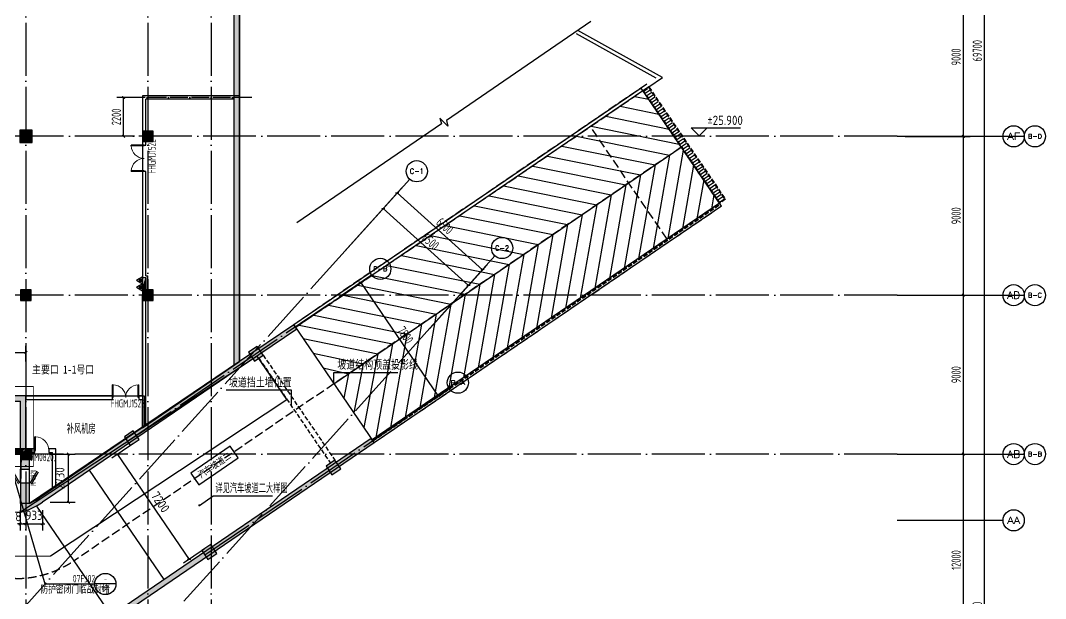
# Model space of a CAD drawing. Extents: x -473190 to 2138458, y -81875 to 2633646.
# Drawn here: x 1109052 to 1167086, y 84762 to 117504 of the extents above; entities that cross this region are included whole.
import ezdxf
from ezdxf.enums import TextEntityAlignment as Align

# ---------------------------------------------------------------- set-up
doc = ezdxf.new("R2010")
doc.units = 0
doc.header["$LTSCALE"] = 1000
doc.linetypes.add('DASH', pattern=[0.35, 0.25, -0.1])
doc.linetypes.add('DOTE', pattern=[2.42, 2, -0.2, 0.02, -0.2])
for name, color, linetype in [('03小品', 2, 'Continuous'), ('A-COLUMN', 2, 'Continuous'), ('A-ROOM_NAME', 23, 'Continuous'), ('A-SPACE_SHAR', 4, 'Continuous'), ('A-STAIR', 3, 'Continuous'), ('A-WALL', 2, 'Continuous'), ('AXIS', 3, 'Continuous'), ('AXIS_TEXT', 7, 'Continuous'), ('DIM_ELEV', 3, 'Continuous'), ('DIM_IDEN', 3, 'Continuous'), ('DIM_LEAD', 3, 'Continuous'), ('DIM_SYMB', 3, 'Continuous'), ('DOOR_FIRE', 4, 'Continuous'), ('DOOR_FIRE_TEXT', 7, 'Continuous'), ('DOTE', 1, 'DOTE'), ('PUB_DIM', 3, 'Continuous'), ('PUB_HATCH', 8, 'Continuous'), ('PUB_TEXT', 7, 'Continuous'), ('RF-KTK', 210, 'Continuous'), ('RF-M', 4, 'Continuous'), ('RF-MBH', 11, 'Continuous'), ('RF-QT', 30, 'Continuous'), ('W-EQUIP_消火栓', 7, 'Continuous'), ('W-EQUIP_灭火器', 7, 'Continuous'), ('图层1', 7, 'Continuous'), ('索引线', 252, 'Continuous'), ('雨棚投影', 147, 'Continuous')]:
    doc.layers.add(name, color=color, linetype=linetype)
doc.layers.add('RF-WZ', color=110, linetype='Continuous', lineweight=0)
doc.styles.add('8B2_01', font='simhei.ttf', dxfattribs={"width": 0.8})
doc.styles.add('8B2_02', font='tssdeng.shx', dxfattribs={"width": 0.6, "bigfont": 'TSSDCHN.shx'})
doc.styles.add('_TCH_AXIS', font='COMPLEX', dxfattribs={"bigfont": 'GBCBIG'})
doc.styles.add('_TCH_DIM_T3', font='tssdeng.shx', dxfattribs={"width": 0.564706, "bigfont": '@@@tssdchn.shx'})
doc.styles.add('_TCH_WINDOW', font='tssdeng.shx', dxfattribs={"width": 0.8, "height": 3.5, "bigfont": 'tssdchn.shx'})
doc.styles.add('COMPLEX', font='COMPLEX.shx', dxfattribs={"width": 0.65})
doc.styles.get("Standard").update_dxf_attribs({"font": 'gbenor.shx', "bigfont": 'gbcbig.shx'})
doc.styles.add('STANDARD_T3', font='gbenor.shx', dxfattribs={"bigfont": 'gbcbig.shx'})
doc.styles.add('TYDG_01', font='', dxfattribs={"width": 0.8})
doc.styles.add('TYDG_02', font='TSSDENG', dxfattribs={"width": 0.8, "bigfont": 'TSSDCHN'})
doc.styles.get('TYDG_01').set_extended_font_data('SimSun')
doc.dimstyles.new('_TCH_ARCH&&150', dxfattribs={"dimtxt": 525, "dimasz": 150, "dimexe": 375, "dimexo": 450, "dimgap": 150, "dimtad": 1, "dimdec": 0, "dimzin": 0, "dimdsep": 46, "dimtxsty": '_TCH_DIM_T3', "dimblk": 'ARCHTICK', "dimcen": 0.09, "dimclrt": 7, "dimazin": 2, "dimtfac": 1, "dimtdec": 0, "dimtix": 1, "dimtmove": 2, "dimatfit": 3, "dimfxl": 0, "dimtolj": 1, "dimtzin": 0, "dimarcsym": 0})
doc.dimstyles.new('STANDARD&&150', dxfattribs={"dimtxt": 525, "dimasz": 150, "dimexe": 375, "dimexo": 450, "dimgap": 225, "dimtad": 1, "dimdec": 0, "dimzin": 0, "dimdsep": 46, "dimtxsty": 'STANDARD_T3', "dimblk": 'ARCHTICK', "dimcen": 0.09, "dimadec": 0, "dimazin": 0, "dimtfac": 1, "dimtdec": 0, "dimtix": 1, "dimtmove": 2, "dimatfit": 3, "dimfxl": 0, "dimtolj": 1, "dimtzin": 0, "dimarcsym": 0})

# ---------------------------------------------------------------- blocks, each defined once
blk = doc.blocks.new('_ArchTick')
at = {"color": 0, "linetype": 'ByBlock', "const_width": 0.4}
blk.add_lwpolyline([(-0.5, -0.5), (0.5, 0.5)], dxfattribs=at)
blk = doc.blocks.new('*D5266')
at = {"layer": 'Defpoints', "color": 0, "transparency": 16777216}
for p in [(203134, -85906), (198484, -86868), (203134, -86868)]:
    blk.add_point(p, dxfattribs=at)
at = {"layer": 'PUB_DIM', "color": 0, "lineweight": -2, "transparency": 16777216}
for p, q in [((198484, -86418), (198484, -85531)), ((203134, -86418), (203134, -85531)), ((198484, -85906), (203134, -85906))]:
    blk.add_line(p, q, dxfattribs=at)
at = {"layer": 'PUB_DIM', "color": 0, "lineweight": -2, "transparency": 16777216, "xscale": 150, "yscale": 150, "zscale": 150, "rotation": 180}
blk.add_blockref('_ArchTick', (198484, -85906), dxfattribs=at)
at = {"layer": 'PUB_DIM', "color": 0, "lineweight": -2, "transparency": 16777216, "xscale": 150, "yscale": 150, "zscale": 150}
blk.add_blockref('_ArchTick', (203134, -85906), dxfattribs=at)
at = {"layer": 'PUB_DIM', "color": 7, "transparency": 16777216, "insert": (200809, -85494), "char_height": 525, "attachment_point": 5, "style": '_TCH_DIM_T3'}
blk.add_mtext('\\A1;4650', dxfattribs=at)
blk = doc.blocks.new('*D5556')
at = {"layer": 'Defpoints', "color": 0, "transparency": 16777216}
for p in [(174209, -25350), (175275, -25350), (175275, -27550)]:
    blk.add_point(p, dxfattribs=at)
at = {"layer": 'PUB_DIM', "color": 0, "lineweight": -2, "transparency": 16777216}
for p, q in [((174825, -25350), (173834, -25350)), ((174209, -27550), (174209, -25350)), ((174825, -27550), (173834, -27550))]:
    blk.add_line(p, q, dxfattribs=at)
at = {"layer": 'PUB_DIM', "color": 0, "lineweight": -2, "transparency": 16777216, "xscale": 150, "yscale": 150, "zscale": 150}
for p, rotation in [((174209, -25350), 90), ((174209, -27550), 270)]:
    blk.add_blockref('_ArchTick', p, dxfattribs=dict(at, rotation=rotation))
at = {"layer": 'PUB_DIM', "color": 7, "transparency": 16777216, "insert": (173796, -26450), "char_height": 525, "attachment_point": 5, "rotation": 90, "style": '_TCH_DIM_T3'}
blk.add_mtext('\\A1;2200', dxfattribs=at)
blk = doc.blocks.new('A$C2EE74A0F')
for p, q in [((-27507, -27824), (-31731, -21627)), ((-30481, -29852), (-34705, -23655))]:
    blk.add_line(p, q)
at = {"layer": 'DIM_SYMB'}
blk.add_lwpolyline([(-3334, 3799), (-11520, -1810), (-11437, -2135), (-11885, -1678), (-11799, -2001), (-19985, -7610)], dxfattribs=at)
at = {"layer": '雨棚投影', "linetype": 'DASH', "lineweight": -3, "ltscale": 2}
for p, q in [((-169, 248), (-20166, -13382)), ((-56, 83), (-20054, -13547)), ((975, -8533), (-3362, -2170))]:
    blk.add_line(p, q, dxfattribs=at)
blk.add_lwpolyline([(1781, -3324), (-32547, -26721, -0.150689), (-35926, -27764), (-40729, -27764)], format="xyb", dxfattribs=at)
for points in [[(4062, -6670), (3950, -6505), (-15717, -19910)], [(4062, -6670), (-15605, -20075)]]:
    blk.add_lwpolyline(points, dxfattribs=at)
blk = doc.blocks.new('A$C1CB84935')
at = {"layer": 'A-STAIR', "linetype": 'DASH'}
for points in [[(-19757, -13272), (-90, 132)], [(-19740, -13297), (-73, 107)]]:
    blk.add_lwpolyline(points, dxfattribs=at)
blk = doc.blocks.new('A$C175670D0')
at = {"layer": 'A-SPACE_SHAR'}
for p, q in [((-8095, 23800, 0), (-8098, 0)), ((3, 23800), (-8095, 23800, 0)), ((-7900, 23800, 0), (-7900, 0, 0)), ((-4048, 0, 0), (-4048, 23800, 0)), ((-198, 23800, 0), (-198, 0, 0)), ((0, 23800, 0), (0, 0, 0)), ((-8098, 0), (0, 0))]:
    blk.add_line(p, q, dxfattribs=at)
at = {"layer": 'A-SPACE_SHAR', "elevation": 0}
for points in [[(-7901, 21247), (-5279, 23800)], [(-7901, 22248), (-6306, 23800)], [(-7901, 23248), (-7334, 23800)], [(-7900, 20247), (-4251, 23800)], [(-3847, 23800), (-198, 20247)], [(-2820, 23800), (-199, 21247)], [(-1793, 23800), (-199, 22248)], [(-766, 23800), (-199, 23248)], [(-7899, 19248), (-4047, 22998), (-197, 19248)], [(-7900, 18249), (-4049, 21999), (-198, 18249)], [(-7899, 17249), (-4048, 20999), (-197, 17249)], [(-7899, 16249), (-4048, 19999), (-197, 16249)], [(-7900, 15250), (-4048, 19000), (-197, 15250)], [(-7900, 14250), (-4048, 18000), (-197, 14250)], [(-7900, 13250), (-4048, 17000), (-198, 13250)], [(-7900, 12250), (-4048, 16000), (-198, 12250)], [(-7900, 11250), (-4048, 15000), (-198, 11250)], [(-7900, 10250), (-4048, 14000), (-198, 10250)], [(-7900, 9250), (-4048, 13000), (-198, 9250)], [(-7900, 8250), (-4048, 12000), (-198, 8250)], [(-7900, 7250), (-4048, 11000), (-198, 7250)], [(-7900, 6250), (-4048, 10000), (-198, 6250)], [(-7900, 5250), (-4048, 9000), (-198, 5250)], [(-7900, 4250), (-4048, 8000), (-198, 4250)], [(-7900, 3250), (-4048, 7000), (-198, 3250)], [(-7900, 2250), (-4048, 6000), (-198, 2250)], [(-7900, 1250), (-4048, 5000), (-198, 1250)], [(-7900, 250), (-4048, 4000), (-198, 250)], [(-7150, 0), (-4048, 3000), (-1050, 0)], [(-6150, 0), (-4048, 2000), (-2050, 0)], [(-5150, 0), (-4048, 1000), (-3050, 0)]]:
    blk.add_lwpolyline(points, dxfattribs=at)
blk = doc.blocks.new('$TwtSys$00000434')
for p, q in [((-0.5, 0.5), (-0.5, -0.5)), ((-0.5, -0.5), (0.5, 0.5)), ((0.5, 0.5), (-0.5, 0.5)), ((0.5, -0.5), (0.5, 0.5)), ((-0.5, -0.5), (0.5, -0.5))]:
    blk.add_line(p, q)
blk.add_solid([(0.5, -0.5), (0.5, 0.5), (-0.5, -0.5)])
blk = doc.blocks.new('$TwtSys$00000546')
h = blk.add_hatch()
h.set_pattern_fill('ANSI31', color=256, scale=200, style=0)
h.set_pattern_definition([(45, (-38543.802, -6670.83), (-17.67767, 17.67767), [])])
h.paths.add_polyline_path([(-65, 174), (65, 174), (65, 44), (-65, 44)])
for points in [[(0, 344), (-198, 0), (198, 0)], [(-65, 174), (65, 174), (65, 44), (-65, 44)]]:
    blk.add_lwpolyline(points, close=True)
blk = doc.blocks.new('$DorLib2D$00000002')
for p, q in [((-0.5, 0), (-0.5, 0.4875)), ((-0.475, 0.4875), (-0.5, 0.4875)), ((-0.475, 0), (-0.475, 0.4875)), ((0.475, 0), (0.475, 0.4875)), ((0.475, 0.4875), (0.5, 0.4875)), ((0.5, 0), (0.5, 0.4875)), ((-0.5, 0), (-0.475, 0)), ((0.5, 0), (0.475, 0))]:
    blk.add_line(p, q)
at = {"lineweight": 13}
for centre, start, end in [((-0.4875, 0), 0, 88.53072), ((0.4875, 0), 91.46928, 180)]:
    blk.add_arc(centre, 0.4875, start, end, dxfattribs=at)
blk = doc.blocks.new('$DorLib2D$00000001')
for p, q in [((0.45, 0.975), (0.5, 0.975)), ((0.45, 0), (0.45, 0.975)), ((0.5, 0), (0.5, 0.975)), ((0.5, 0), (0.45, 0))]:
    blk.add_line(p, q)
at = {"lineweight": 13}
blk.add_arc((0.475, 0), 0.975, 91.46928, 180, dxfattribs=at)
blk = doc.blocks.new('$DorLib2D$00000196')
at = {"color": 0}
for p, q in [((-0.5, 0.357), (0.366, 0.857)), ((-0.557, -0.456), (0.309, -0.956)), ((-0.5, -0.357), (0.366, -0.857))]:
    blk.add_line(p, q, dxfattribs=at)
at = {"color": 0, "const_width": 0.0714}
blk.add_lwpolyline([(-0.557, 0.456), (0.309, 0.956)], dxfattribs=at)
blk = doc.blocks.new('afasgasg')
at = {"layer": 'PUB_HATCH'}
for points in [[(537048.2, -702560.2), (537348.2, -702560.2), (537348.2, -664885.2), (537148.2, -664918.6), (537048.2, -665085.2)], [(537148.2, -717773.4), (537348.2, -717516.1), (537348.2, -702560.2), (537048.2, -702560.2), (537048.2, -717720.6)], [(540410.9, -715428.6), (537348.2, -717516.1), (537148.2, -717773.4), (537048.2, -718083.6), (540579.8, -715676.5)], [(537148.2, -717773.4), (537048.2, -717720.6), (531779.2, -721311.8), (531948.2, -721559.7), (537048.2, -718083.6)], [(525248.2, -719460.2), (524398.2, -719460.2), (524398.2, -719760.2), (524948.2, -719760.2)], [(525098.2, -722560.2), (525248.2, -722460.2), (525248.2, -719460.2), (524948.2, -719760.2), (524948.2, -722460.2)], [(531948.2, -721559.7), (531779.2, -721311.8), (526779.2, -724719.7), (526948.2, -724967.6)], [(544803.8, -721873.8), (530404.7, -731687.9), (530573.7, -731935.8), (544972.8, -722121.7)], [(524948.2, -722460.2), (524398.2, -722460.2), (524398.2, -722760.2), (525098.2, -722760.2), (525098.2, -722560.2)], [(524948.2, -722460.2), (524948.2, -723610.2), (525448.2, -723610.2), (525448.2, -722460.2)], [(524948.2, -722760.2), (525248.2, -722460.2), (525098.2, -722560.2), (525098.2, -722760.2)], [(525248.2, -722660.2), (525248.2, -722460.2), (524948.2, -722760.2), (524948.2, -722660.2)], [(525448.2, -725558.5), (525448.2, -724410.2), (524948.2, -724410.2), (524948.2, -726052.9)], [(526948.2, -724967.6), (526779.2, -724719.7), (526011.8, -725242.7), (526180.8, -725490.6)], [(525448.2, -725558.5), (524948.2, -726052.9, 0.0852886), (526180.7, -725490.5), (526011.7, -725242.6, -0.0437339)]]:
    blk.add_hatch(color=256, dxfattribs=at).paths.add_polyline_path(points)
for points in [[(531848.2, -702460.2), (531848.2, -721264.8), (537348.2, -717516.1), (537349.3, -702460.2), (531848.2, -702460.2)], [(521898.2, -722760.2), (521898.2, -726060.2), (521898.2, -728560.2), (526640.5, -728514.9), (540031.6, -719665.6), (538339.2, -717203.7), (524948.2, -726052.9), (524398.7, -726060.2), (524398.7, -722760.2)], [(525248.2, -719460.2), (531948.2, -719460.2), (531948.2, -721196.6), (525448.2, -725558.5), (525448.2, -722460.2), (525248.2, -722460.2), (525248.2, -719460.2)]]:
    blk.add_lwpolyline(points)
at = {"layer": 'A-WALL'}
for p, q in [((537048.2, -702460.2), (531848.2, -702460.2)), ((531848.2, -702460.2), (531848.2, -705260.2)), ((537048.2, -702660.2), (532048.2, -702660.2)), ((532048.2, -705260.2), (532048.2, -702660.2)), ((531848.2, -705260.2), (532048.2, -705260.2)), ((532048.2, -706760.2), (531848.2, -706760.2)), ((531848.2, -706760.2), (531848.2, -712760.2)), ((532048.2, -712660.2), (532048.2, -706760.2)), ((531848.2, -712760.2), (532048.2, -712760.2)), ((532048.2, -712660.2), (532148.2, -712660.2)), ((532048.2, -713460.2), (532048.2, -712760.2)), ((532148.2, -713510.2), (532148.2, -712660.2)), ((531848.2, -719460.2), (531848.2, -713760.2)), ((531848.2, -713760.2), (532048.2, -713760.2)), ((531948.2, -713460.2), (532048.2, -713460.2)), ((531948.2, -713460.2), (531948.2, -713560.2)), ((531948.2, -713560.2), (532048.2, -713560.2)), ((532048.2, -713560.2), (532048.2, -713560.2)), ((532048.2, -713560.2), (532148.2, -713560.2)), ((532048.2, -719660.2), (532048.2, -713760.2)), ((532148.2, -713560.2), (532148.2, -713510.2)), ((530148.2, -719460.2), (525248.2, -719460.2)), ((525248.2, -719460.2), (525248.2, -719660.2)), ((530148.2, -719660.2), (530148.2, -719460.2)), ((531848.2, -719460.2), (531648.2, -719460.2)), ((531648.2, -719460.2), (531648.2, -719660.2)), ((525248.2, -719660.2), (530148.2, -719660.2)), ((531648.2, -719660.2), (531848.2, -719660.2)), ((531848.2, -721264.8), (531848.2, -719660.2)), ((532048.2, -721128.5), (532048.2, -719660.2)), ((525748.2, -722460.2), (525248.2, -722460.2)), ((525748.2, -722660.2), (525748.2, -722460.2)), ((526948.2, -722460.2), (526548.2, -722460.2)), ((526548.2, -722460.2), (526548.2, -722660.2)), ((526948.2, -724604.5), (526948.2, -722460.2)), ((525248.2, -722660.2), (525748.2, -722660.2)), ((526548.2, -722660.2), (526748.2, -722660.2)), ((526748.2, -724740.9), (526748.2, -722660.2))]:
    blk.add_line(p, q, dxfattribs=at)
at = {"layer": 'RF-M'}
for p, q in [((524948.2, -724410.2), (524948.2, -723610.2)), ((525448.2, -724410.2), (525448.2, -723610.2))]:
    blk.add_line(p, q, dxfattribs=at)
at = {"layer": 'RF-QT'}
for p, q in [((537348.2, -702560.2), (537348.2, -664885.2)), ((537048.2, -702560.2), (537048.2, -665085.2)), ((537048.2, -717720.6), (537048.2, -702560.2)), ((537348.2, -717516.1), (537348.2, -702560.2)), ((540410.9, -715428.6), (537348.2, -717516.1)), ((540579.8, -715676.5), (540410.9, -715428.6)), ((540579.8, -715676.5), (537048.2, -718083.6)), ((537048.2, -717720.6), (531779.2, -721311.8)), ((537048.2, -718083.6), (531948.2, -721559.7)), ((525248.2, -719460.2), (524398.2, -719460.2)), ((525248.2, -722460.2), (525248.2, -719460.2)), ((524398.2, -719760.2), (524948.2, -719760.2)), ((524948.2, -722460.2), (524948.2, -719760.2)), ((531779.2, -721311.8), (526779.2, -724719.7)), ((531948.2, -721559.7), (526948.2, -724967.6)), ((544803.8, -721873.8), (530404.7, -731687.9)), ((544972.8, -722121.7), (544803.8, -721873.8)), ((524948.2, -722460.2), (524398.2, -722460.2)), ((524948.2, -722460.2), (524948.2, -723610.2)), ((525448.2, -722460.2), (524948.2, -722460.2)), ((525248.2, -722460.2), (525248.2, -722460.2)), ((525248.2, -722660.2), (525248.2, -722460.2)), ((525448.2, -723610.2), (525448.2, -722460.2)), ((544972.8, -722121.7), (530573.7, -731935.8)), ((524398.2, -722760.2), (525098.2, -722760.2)), ((524948.2, -722660.2), (524948.2, -722760.2)), ((524948.2, -722660.2), (525248.2, -722660.2)), ((524948.2, -722760.2), (525098.2, -722760.2)), ((524948.2, -723610.2), (525448.2, -723610.2)), ((525448.2, -724410.2), (524948.2, -724410.2)), ((524948.2, -724410.2), (524948.2, -726052.9)), ((525448.2, -725558.5), (525448.2, -724410.2)), ((526779.2, -724719.7), (526011.8, -725242.7)), ((526948.2, -724967.6), (526180.8, -725490.6))]:
    blk.add_line(p, q, dxfattribs=at)
for radius, start in [(3700, 294.260704), (4000, 284.777881)]:
    blk.add_arc((523927.9, -722185.2), radius, start, 304.277388, dxfattribs=at)
at = {"layer": 'DOOR_FIRE'}
ref = blk.add_blockref('$DorLib2D$00000002', (531948.2, -706010.2), dxfattribs=dict(at, xscale=1500, yscale=1500, zscale=200, rotation=90))
ref.add_attrib('A', 'FHGMJ1522', (532599.4, -706858.3), dxfattribs={"layer": 'DOOR_FIRE_TEXT', "height": 446.25, "rotation": 90, "style": '_TCH_WINDOW', "width": 0.564706})
ref = blk.add_blockref('$DorLib2D$00000002', (530898.2, -719560.2), dxfattribs=dict(at, xscale=-1500, yscale=-1500, zscale=200, rotation=180))
ref.add_attrib('A', 'FHGMJ1522', (530050.1, -720111.5), dxfattribs={"layer": 'DOOR_FIRE_TEXT', "height": 446.25, "style": '_TCH_WINDOW', "width": 0.564706})
ref = blk.add_blockref('$DorLib2D$00000001', (526148.2, -722560.2), dxfattribs=dict(at, xscale=800, yscale=-800, zscale=200, rotation=180))
ref.add_attrib('A', 'FM0820J', (525508.5, -723163.3), dxfattribs={"layer": 'DOOR_FIRE_TEXT', "height": 446.25, "style": '_TCH_WINDOW', "width": 0.564706})
at = {"layer": 'RF-M'}
ref = blk.add_blockref('$DorLib2D$00000196', (525198.2, -724010.2), dxfattribs=dict(at, xscale=800, yscale=800, zscale=500, rotation=90))
ref.add_attrib('A', 'HFM0820(6)', (523700.3, -724956.3), dxfattribs={"layer": 'RF-MBH', "height": 297.5, "rotation": 90, "style": '_TCH_WINDOW', "width": 0.564706})
at = {"layer": 'A-ROOM_NAME', "color": 1, "style": '8B2_01', "width": 0.8}
blk.add_text('汽车坡道二', height=375.53, rotation=34.421821, dxfattribs=at).set_placement((535170.7, -724133.9))
at = {"layer": 'RF-M', "color": 11, "style": '_TCH_WINDOW', "width": 0.564706}
blk.add_text('HM0820', height=297.5, rotation=90, dxfattribs=at).set_placement((525814.4, -724552.7))
blk = doc.blocks.new('*D1805')
at = {"layer": 'Defpoints', "color": 0, "transparency": 16777216}
for p in [(1127687, 102251), (1132080, 95806), (1132699, 96228)]:
    blk.add_point(p, dxfattribs=at)
at = {"layer": 'PUB_DIM', "color": 0, "lineweight": -2, "transparency": 16777216}
for p, q in [((1128059, 102505), (1128616, 102885)), ((1128306, 102674), (1132699, 96228)), ((1132451, 96059), (1133009, 96440))]:
    blk.add_line(p, q, dxfattribs=at)
at = {"layer": 'PUB_DIM', "color": 0, "lineweight": -2, "transparency": 16777216, "xscale": 150, "yscale": 150, "zscale": 150}
for p, rotation in [((1128306, 102674), 124.2774022374351), ((1132699, 96228), 304.2774022374351)]:
    blk.add_blockref('_ArchTick', p, dxfattribs=dict(at, rotation=rotation))
at = {"layer": 'PUB_DIM', "color": 7, "transparency": 16777216, "insert": (1130844, 99683), "char_height": 525, "attachment_point": 5, "rotation": 304.2774, "style": '_TCH_DIM_T3'}
blk.add_mtext('\\A1;7800', dxfattribs=at)
blk = doc.blocks.new('*D1806')
at = {"layer": 'AXIS', "color": 0, "lineweight": -2, "transparency": 16777216}
for p, q in [((1127373, 104394), (1129832, 107125)), ((1129581, 106846), (1134412, 102497)), ((1132204, 100045), (1134663, 102776))]:
    blk.add_line(p, q, dxfattribs=at)
at = {"layer": 'Defpoints', "color": 0, "transparency": 16777216}
for p in [(1127072, 104059), (1134412, 102497), (1131903, 99710)]:
    blk.add_point(p, dxfattribs=at)
at = {"layer": 'AXIS', "color": 0, "lineweight": -2, "transparency": 16777216, "xscale": 150, "yscale": 150, "zscale": 150}
for p, rotation in [((1129581, 106846), 137.9999999999981), ((1134412, 102497), 317.9999999999981)]:
    blk.add_blockref('_ArchTick', p, dxfattribs=dict(at, rotation=rotation))
at = {"layer": 'AXIS', "color": 7, "transparency": 16777216, "insert": (1132273, 104978), "char_height": 525, "attachment_point": 5, "rotation": 318, "style": '_TCH_DIM_T3'}
blk.add_mtext('\\A1;6500', dxfattribs=at)
blk = doc.blocks.new('*D1807')
at = {"layer": 'AXIS', "color": 0, "lineweight": -2, "transparency": 16777216}
for p, q in [((1127373, 104394), (1130635, 108017)), ((1130384, 107738), (1135215, 103389)), ((1132204, 100045), (1135466, 103667))]:
    blk.add_line(p, q, dxfattribs=at)
at = {"layer": 'Defpoints', "color": 0, "transparency": 16777216}
for p in [(1127072, 104059), (1135215, 103389), (1131903, 99710)]:
    blk.add_point(p, dxfattribs=at)
at = {"layer": 'AXIS', "color": 0, "lineweight": -2, "transparency": 16777216, "xscale": 150, "yscale": 150, "zscale": 150}
for p, rotation in [((1130384, 107738), 137.9999999999981), ((1135215, 103389), 317.9999999999981)]:
    blk.add_blockref('_ArchTick', p, dxfattribs=dict(at, rotation=rotation))
at = {"layer": 'AXIS', "color": 7, "transparency": 16777216, "insert": (1133076, 105870), "char_height": 525, "attachment_point": 5, "rotation": 318, "style": '_TCH_DIM_T3'}
blk.add_mtext('\\A1;6500', dxfattribs=at)
blk = doc.blocks.new('*D1824')
at = {"layer": 'AXIS', "color": 0, "lineweight": -2, "transparency": 16777216}
for p, q in [((1159136, 159642), (1164011, 159642)), ((1163636, 8192), (1163636, 159642)), ((1159136, 8192), (1164011, 8192))]:
    blk.add_line(p, q, dxfattribs=at)
at = {"layer": 'Defpoints', "color": 0, "transparency": 16777216}
for p in [(1158686, 159642), (1163636, 159642), (1158686, 8192)]:
    blk.add_point(p, dxfattribs=at)
at = {"layer": 'AXIS', "color": 0, "lineweight": -2, "transparency": 16777216, "xscale": 150, "yscale": 150, "zscale": 150}
for p, rotation in [((1163636, 159642), 90), ((1163636, 8192), 270)]:
    blk.add_blockref('_ArchTick', p, dxfattribs=dict(at, rotation=rotation))
at = {"layer": 'AXIS', "color": 7, "transparency": 16777216, "insert": (1163223, 83917), "char_height": 525, "attachment_point": 5, "rotation": 90, "style": '_TCH_DIM_T3'}
blk.add_mtext('\\A1;151450', dxfattribs=at)
blk = doc.blocks.new('*D1860')
at = {"layer": 'AXIS', "color": 0, "lineweight": -2, "transparency": 16777216}
for p, q in [((1159136, 92942), (1162811, 92942)), ((1162436, 80942), (1162436, 92942)), ((1159136, 80942), (1162811, 80942))]:
    blk.add_line(p, q, dxfattribs=at)
at = {"layer": 'Defpoints', "color": 0, "transparency": 16777216}
for p in [(1158686, 92942), (1162436, 92942), (1158686, 80942)]:
    blk.add_point(p, dxfattribs=at)
at = {"layer": 'AXIS', "color": 0, "lineweight": -2, "transparency": 16777216, "xscale": 150, "yscale": 150, "zscale": 150}
for p, rotation in [((1162436, 92942), 90), ((1162436, 80942), 270)]:
    blk.add_blockref('_ArchTick', p, dxfattribs=dict(at, rotation=rotation))
at = {"layer": 'AXIS', "color": 7, "transparency": 16777216, "insert": (1162023, 86942), "char_height": 525, "attachment_point": 5, "rotation": 90, "style": '_TCH_DIM_T3'}
blk.add_mtext('\\A1;12000', dxfattribs=at)
blk = doc.blocks.new('*D1861')
at = {"layer": 'AXIS', "color": 0, "lineweight": -2, "transparency": 16777216}
for p, q in [((1159136, 101942), (1162811, 101942)), ((1162436, 92942), (1162436, 101942)), ((1159136, 92942), (1162811, 92942))]:
    blk.add_line(p, q, dxfattribs=at)
at = {"layer": 'Defpoints', "color": 0, "transparency": 16777216}
for p in [(1158686, 101942), (1162436, 101942), (1158686, 92942)]:
    blk.add_point(p, dxfattribs=at)
at = {"layer": 'AXIS', "color": 0, "lineweight": -2, "transparency": 16777216, "xscale": 150, "yscale": 150, "zscale": 150}
for p, rotation in [((1162436, 101942), 90), ((1162436, 92942), 270)]:
    blk.add_blockref('_ArchTick', p, dxfattribs=dict(at, rotation=rotation))
at = {"layer": 'AXIS', "color": 7, "transparency": 16777216, "insert": (1162023, 97442), "char_height": 525, "attachment_point": 5, "rotation": 90, "style": '_TCH_DIM_T3'}
blk.add_mtext('\\A1;9000', dxfattribs=at)
blk = doc.blocks.new('*D1862')
at = {"layer": 'AXIS', "color": 0, "lineweight": -2, "transparency": 16777216}
for p, q in [((1159136, 110942), (1162811, 110942)), ((1162436, 101942), (1162436, 110942)), ((1159136, 101942), (1162811, 101942))]:
    blk.add_line(p, q, dxfattribs=at)
at = {"layer": 'Defpoints', "color": 0, "transparency": 16777216}
for p in [(1158686, 110942), (1162436, 110942), (1158686, 101942)]:
    blk.add_point(p, dxfattribs=at)
at = {"layer": 'AXIS', "color": 0, "lineweight": -2, "transparency": 16777216, "xscale": 150, "yscale": 150, "zscale": 150}
for p, rotation in [((1162436, 110942), 90), ((1162436, 101942), 270)]:
    blk.add_blockref('_ArchTick', p, dxfattribs=dict(at, rotation=rotation))
at = {"layer": 'AXIS', "color": 7, "transparency": 16777216, "insert": (1162023, 106442), "char_height": 525, "attachment_point": 5, "rotation": 90, "style": '_TCH_DIM_T3'}
blk.add_mtext('\\A1;9000', dxfattribs=at)
blk = doc.blocks.new('*D1863')
at = {"layer": 'AXIS', "color": 0, "lineweight": -2, "transparency": 16777216}
for p, q in [((1159136, 119942), (1162811, 119942)), ((1162436, 110942), (1162436, 119942)), ((1159136, 110942), (1162811, 110942))]:
    blk.add_line(p, q, dxfattribs=at)
at = {"layer": 'Defpoints', "color": 0, "transparency": 16777216}
for p in [(1158686, 119942), (1162436, 119942), (1158686, 110942)]:
    blk.add_point(p, dxfattribs=at)
at = {"layer": 'AXIS', "color": 0, "lineweight": -2, "transparency": 16777216, "xscale": 150, "yscale": 150, "zscale": 150}
for p, rotation in [((1162436, 119942), 90), ((1162436, 110942), 270)]:
    blk.add_blockref('_ArchTick', p, dxfattribs=dict(at, rotation=rotation))
at = {"layer": 'AXIS', "color": 7, "transparency": 16777216, "insert": (1162023, 115442), "char_height": 525, "attachment_point": 5, "rotation": 90, "style": '_TCH_DIM_T3'}
blk.add_mtext('\\A1;9000', dxfattribs=at)
blk = doc.blocks.new('*D1869')
at = {"layer": 'AXIS', "color": 0, "lineweight": -2, "transparency": 16777216}
for p, q in [((1159136, 150642), (1164011, 150642)), ((1163636, 80942), (1163636, 150642)), ((1159136, 80942), (1164011, 80942))]:
    blk.add_line(p, q, dxfattribs=at)
at = {"layer": 'Defpoints', "color": 0, "transparency": 16777216}
for p in [(1158686, 150642), (1163636, 150642), (1158686, 80942)]:
    blk.add_point(p, dxfattribs=at)
at = {"layer": 'AXIS', "color": 0, "lineweight": -2, "transparency": 16777216, "xscale": 150, "yscale": 150, "zscale": 150}
for p, rotation in [((1163636, 150642), 90), ((1163636, 80942), 270)]:
    blk.add_blockref('_ArchTick', p, dxfattribs=dict(at, rotation=rotation))
at = {"layer": 'AXIS', "color": 7, "transparency": 16777216, "insert": (1163223, 115792), "char_height": 525, "attachment_point": 5, "rotation": 90, "style": '_TCH_DIM_T3'}
blk.add_mtext('\\A1;69700', dxfattribs=at)
blk = doc.blocks.new('*D1979')
at = {"layer": 'Defpoints', "color": 0, "transparency": 16777216}
for p in [(1110289, 92942), (1111765, 92942), (1110289, 90212)]:
    blk.add_point(p, dxfattribs=at)
at = {"layer": 'PUB_DIM', "color": 0, "lineweight": -2, "transparency": 16777216}
for p, q in [((1110739, 92942), (1112140, 92942)), ((1111765, 90212), (1111765, 92942)), ((1110739, 90212), (1112140, 90212))]:
    blk.add_line(p, q, dxfattribs=at)
at = {"layer": 'PUB_DIM', "color": 0, "lineweight": -2, "transparency": 16777216, "xscale": 150, "yscale": 150, "zscale": 150}
for p, rotation in [((1111765, 92942), 90), ((1111765, 90212), 270)]:
    blk.add_blockref('_ArchTick', p, dxfattribs=dict(at, rotation=rotation))
at = {"layer": 'PUB_DIM', "color": 0, "transparency": 16777216, "insert": (1111278, 91577), "char_height": 525, "attachment_point": 5, "rotation": 90, "style": 'STANDARD_T3'}
blk.add_mtext('\\A1;2730', dxfattribs=at)
blk = doc.blocks.new('*D1980')
at = {"layer": 'Defpoints', "color": 0, "transparency": 16777216}
for p in [(1109357, 90212), (1110289, 90212), (1110289, 88989)]:
    blk.add_point(p, dxfattribs=at)
at = {"layer": 'PUB_DIM', "color": 0, "lineweight": -2, "transparency": 16777216}
for p, q in [((1109357, 89762), (1109357, 88614)), ((1110289, 89762), (1110289, 88614)), ((1109357, 88989), (1109207, 88989)), ((1109357, 88989), (1110289, 88989)), ((1110289, 88989), (1110439, 88989))]:
    blk.add_line(p, q, dxfattribs=at)
at = {"layer": 'PUB_DIM', "color": 0, "lineweight": -2, "transparency": 16777216, "xscale": 150, "yscale": 150, "zscale": 150}
blk.add_blockref('_ArchTick', (1109357, 88989), dxfattribs=at)
at = {"layer": 'PUB_DIM', "color": 0, "lineweight": -2, "transparency": 16777216, "xscale": 150, "yscale": 150, "zscale": 150, "rotation": 180}
blk.add_blockref('_ArchTick', (1110289, 88989), dxfattribs=at)
at = {"layer": 'PUB_DIM', "color": 0, "transparency": 16777216, "insert": (1109823, 89477), "char_height": 525, "attachment_point": 5, "style": 'STANDARD_T3'}
blk.add_mtext('\\A1;933', dxfattribs=at)
blk = doc.blocks.new('*D1981')
at = {"layer": 'Defpoints', "color": 0, "transparency": 16777216}
for p in [(1109029, 90212), (1109357, 90212), (1109357, 88989)]:
    blk.add_point(p, dxfattribs=at)
at = {"layer": 'PUB_DIM', "color": 0, "lineweight": -2, "transparency": 16777216}
for p, q in [((1109029, 89762), (1109029, 88614)), ((1109357, 89762), (1109357, 88614)), ((1109029, 88989), (1108879, 88989)), ((1109029, 88989), (1109357, 88989)), ((1109357, 88989), (1109507, 88989))]:
    blk.add_line(p, q, dxfattribs=at)
at = {"layer": 'PUB_DIM', "color": 0, "lineweight": -2, "transparency": 16777216, "xscale": 150, "yscale": 150, "zscale": 150}
blk.add_blockref('_ArchTick', (1109029, 88989), dxfattribs=at)
at = {"layer": 'PUB_DIM', "color": 0, "lineweight": -2, "transparency": 16777216, "xscale": 150, "yscale": 150, "zscale": 150, "rotation": 180}
blk.add_blockref('_ArchTick', (1109357, 88989), dxfattribs=at)
at = {"layer": 'PUB_DIM', "color": 0, "transparency": 16777216, "insert": (1108617, 89402), "char_height": 525, "attachment_point": 5, "style": 'STANDARD_T3'}
blk.add_mtext('\\A1;328', dxfattribs=at)
blk = doc.blocks.new('*D1986')
at = {"layer": 'Defpoints', "color": 0, "transparency": 16777216}
for p in [(1115766, 93764), (1119821, 87814), (1118595, 86978)]:
    blk.add_point(p, dxfattribs=at)
at = {"layer": 'PUB_DIM', "color": 0, "lineweight": -2, "transparency": 16777216}
for p, q in [((1115395, 93510), (1114230, 92716)), ((1114540, 92928), (1118595, 86978)), ((1119450, 87561), (1118285, 86767))]:
    blk.add_line(p, q, dxfattribs=at)
at = {"layer": 'PUB_DIM', "color": 0, "lineweight": -2, "transparency": 16777216, "xscale": 150, "yscale": 150, "zscale": 150}
for p, rotation in [((1114540, 92928), 124.277370466113), ((1118595, 86978), 304.277370466113)]:
    blk.add_blockref('_ArchTick', p, dxfattribs=dict(at, rotation=rotation))
at = {"layer": 'PUB_DIM', "color": 0, "transparency": 16777216, "insert": (1116970, 90227), "char_height": 525, "attachment_point": 5, "rotation": 304.27737, "style": 'STANDARD_T3'}
blk.add_mtext('\\A1;7200', dxfattribs=at)
blk = doc.blocks.new('_FZH')
blk.add_lwpolyline([(-0.5, -0.5), (0.5, -0.5), (0.5, 0.5), (-0.5, 0.5)], close=True)
at = {"layer": 'PUB_HATCH'}
blk.add_solid([(-0.5, -0.5), (0.5, -0.5), (-0.5, 0.5), (0.5, 0.5)], dxfattribs=at)
blk = doc.blocks.new('_AXISO')
blk.add_circle((0, 0), 0.5)
at = {"layer": 'AXIS_TEXT', "style": 'COMPLEX', "width": 1.041667}
blk.add_attdef('A', text='', height=0.56, dxfattribs=at).set_placement((-0.25, -0.28), (0.25, -0.28), align=Align.FIT)
blk = doc.blocks.new('A$C3672542B')
at = {"layer": 'PUB_DIM'}
dim = blk.add_aligned_dim(p1=(198483.7, -86868.2), p2=(203133.7, -86868.2), distance=962.2, dimstyle='_TCH_ARCH&&150', dxfattribs=at)
dim.commit()
dim.dimension.update_dxf_attribs({"geometry": '*D5266', "text_midpoint": (200808.7, -85493.5)})
blk = doc.blocks.new('A$C2B5B1B2C')
at = {"layer": 'DOTE', "linetype": 'DOTE', "ltscale": 0.5}
blk.add_line((181475, -25350), (174375, -25350), dxfattribs=at)
at = {"layer": 'PUB_DIM'}
dim = blk.add_aligned_dim(p1=(175275, -27550), p2=(175275, -25350), distance=1066.4, dimstyle='_TCH_ARCH&&150', dxfattribs=at)
dim.commit()
dim.dimension.update_dxf_attribs({"geometry": '*D5556', "text_midpoint": (173796.1, -26450)})

msp = doc.modelspace()

# ---------------------------------------------------------------- hatches: boundary and pattern name
at = {"layer": '03小品', "linetype": 'DASH'}
h = msp.add_hatch(dxfattribs=at)
h.set_pattern_fill('ANSI31', color=8, scale=100, angle=709.277601, style=0)
h.set_pattern_definition([(34.277601, (3520254.02, -2010320.96), (-89.408485, 131.178067), [])])
h.paths.add_polyline_path([(1144700.8, 113580.5), (1144419.8, 113389), (1148643.3, 107192.4), (1148924.2, 107383.9)])

# ---------------------------------------------------------------- linework, layer by layer
for points in [[(1121456.7, 164944.1), (1121456.7, 98186.5), (1109556.7, 90144.1), (1109056.7, 90144.1), (1109106.7, 92942.4), (1105156.7, 92942.4)], [(1140511.6, 116771.1), (1145027.3, 114251.8)], [(1144629.3, 113738.5), (1145407.3, 114268.8), (1140609, 116945.8)]]:
    msp.add_lwpolyline(points)
at = {"linetype": 'DASH', "const_width": 20}
msp.add_lwpolyline([(1124688.4, 100026.1), (1128912.3, 93828.8)], dxfattribs=at)
at = {"linetype": 'DASH'}
for points in [[(1122542.2, 98381.8), (1126597.2, 92432.3)], [(1122790.1, 98550.7), (1126845.1, 92601.3)]]:
    msp.add_lwpolyline(points, dxfattribs=at)
at = {"color": 1}
msp.add_lwpolyline([(1118700.1, 91866.5), (1119152.4, 91206.6), (1121379.6, 92732.8), (1120927.4, 93392.7), (1118700.1, 91866.5)], dxfattribs=at)
at = {"layer": '03小品', "color": 4, "linetype": 'DASH'}
msp.add_lwpolyline([(1147964, 108135.7), (1144298.8, 113513.3), (1144629.3, 113738.6), (1148965.9, 107376), (1148635.4, 107150.7), (1147964, 108135.7)], dxfattribs=at)
msp.add_lwpolyline([(1147988.8, 108152.6), (1144340.5, 113505.4), (1144621.4, 113696.9), (1148924.2, 107383.9), (1148643.3, 107192.4)], close=True, dxfattribs=at)
at = {"layer": 'AXIS'}
for p, q in [((1158685.6, 110942.4), (1164685.6, 110942.4)), ((1158685.6, 110942.4), (1165885.6, 110942.4)), ((1127072.2, 104059.5), (1131087, 108518.3)), ((1131902.7, 99710.1), (1135917.4, 104169)), ((1127686.7, 102251.2), (1128926.2, 103096)), ((1158685.6, 101942.4), (1164685.6, 101942.4)), ((1158685.6, 101942.4), (1165885.6, 101942.4)), ((1132079.6, 95806), (1133319.1, 96650.8)), ((1158685.6, 92942.4), (1164685.6, 92942.4)), ((1158685.6, 92942.4), (1165885.6, 92942.4)), ((1158685.6, 89192.4), (1164685.6, 89192.4))]:
    msp.add_line(p, q, dxfattribs=at)
for centre in [(1165285.6, 110942.4), (1165285.6, 101942.4), (1165285.6, 92942.4), (1165285.6, 89192.4)]:
    msp.add_circle(centre, 600, dxfattribs=at)
at = {"layer": 'DIM_ELEV'}
for p, q in [((1147474.4, 110979.1), (1147024.4, 111429.1)), ((1147024.4, 111429.1), (1149824.1, 111429.1)), ((1147474.4, 110979.1), (1147924.4, 111429.1))]:
    msp.add_line(p, q, dxfattribs=at)
at = {"layer": 'DIM_IDEN'}
for p, q in [((1108713.6, 91499.6), (1110439.2, 85586.6)), ((1110439.2, 85586.6), (1113256.7, 85586.6)), ((1114456.7, 85586.6), (1113256.7, 85586.6))]:
    msp.add_line(p, q, dxfattribs=at)
msp.add_circle((1113856.7, 85586.6), 600, dxfattribs=at)
at = {"layer": 'DIM_LEAD'}
for p, q in [((1126800.3, 96914.8), (1126800.3, 97567.5)), ((1126800.3, 97567.5), (1130408.4, 97567.5)), ((1124397.7, 96563.7), (1120697.9, 96563.7)), ((1124397.7, 95705.3), (1124397.7, 96563.7)), ((1119178.6, 90037.6), (1119966.2, 90577.4)), ((1119178.6, 90037.6), (1119966.2, 90577.4)), ((1119178.6, 90037.6), (1119966.2, 90577.4)), ((1119178.6, 90037.6), (1119966.2, 90577.4)), ((1119966.2, 90577.4), (1123311.7, 90577.4))]:
    msp.add_line(p, q, dxfattribs=at)
at = {"layer": 'DIM_LEAD', "const_width": 60}
msp.add_lwpolyline([(1119153.8, 90020.7, 1), (1119203.3, 90054.6, 1)], format="xyb", close=True, dxfattribs=at)
msp.add_lwpolyline([(1119153.8, 90020.7, 1), (1119203.3, 90054.6, 1)], format="xyb", close=True, dxfattribs=at)
msp.add_lwpolyline([(1119153.8, 90020.7, 1), (1119203.3, 90054.6, 1)], format="xyb", close=True, dxfattribs=at)
msp.add_lwpolyline([(1119153.8, 90020.7, 1), (1119203.3, 90054.6, 1)], format="xyb", close=True, dxfattribs=at)
at = {"layer": 'DOTE', "color": 16, "linetype": 'DOTE', "ltscale": 1.5}
for p, q in [((1109356.7, 171823.5), (1109356.7, -58315.4)), ((1119856.7, 171823.5), (1119856.7, -58315.4)), ((1158685.6, 110942.4), (1017947.4, 110942.4)), ((1158685.6, 101942.4), (1017947.4, 101942.4)), ((1158685.6, 92942.4), (1029856.7, 92942.4))]:
    msp.add_line(p, q, dxfattribs=at)
at = {"layer": 'DOTE', "color": 127, "linetype": 'DOTE', "ltscale": 1.5}
for p, q in [((1116256.7, 171823.5), (1116256.7, -58315.4)), ((994333.1, -43362.2), (1127072.2, 104059.5)), ((999286.8, -47574.7), (1131902.7, 99710.1))]:
    msp.add_line(p, q, dxfattribs=at)
at = {"layer": 'DOTE', "color": 16, "linetype": 'DOTE', "ltscale": 1.5}
for points in [[(1115101.6, 93673.5), (1128926.2, 103096)], [(1119494.5, 87228.3), (1133319.1, 96650.8)]]:
    msp.add_lwpolyline(points, dxfattribs=at)
at = {"layer": '图层1', "color": 6, "linetype": 'DASH', "const_width": 50}
msp.add_lwpolyline([(1104993.8, 96769.4), (1109781.5, 96769.4), (1109781.5, 92238.7), (1104993.8, 92238.7)], close=True, dxfattribs=at)

# ---------------------------------------------------------------- block references
for name, p in [('A$C3672542B', (906223, 184610.6)), ('A$C2B5B1B2C', (940681.7, 138492.4)), ('A$C2EE74A0F', (1144685.7, 113655.9)), ('A$C1CB84935', (1148748, 106985.4))]:
    msp.add_blockref(name, p)
at = {"rotation": 304.2839428708612}
msp.add_blockref('A$C175670D0', (1129081.2, 93581.5), dxfattribs=at)
at = {"layer": 'A-COLUMN'}
for p, xscale, yscale, zscale, rotation in [((1109356.7, 110942.4), 700, 700, 700, 90), ((1116256.7, 110942.4), 600, 600, 600, 90), ((1109356.7, 101942.4), 600, 600, 600, 90), ((1116256.7, 101942.4), 600, 600, 600, 90), ((1122373.2, 98629.7), 600.000000000016, 600.000000000016, 600.000000000016, 124.2776010503111), ((1115349.5, 93842.5), 600.000000000016, 600.000000000016, 600.000000000016, 124.2776010503111), ((1109406.7, 92942.4), 600, 600, 600, 90), ((1126766.1, 92184.4), 600.000000000016, 600.000000000016, 600.000000000016, 124.2776010503111), ((1119742.4, 87397.2), 600.000000000016, 600.000000000016, 600.000000000016, 124.2776010503111)]:
    msp.add_blockref('_FZH', p, dxfattribs=dict(at, xscale=xscale, yscale=yscale, zscale=zscale, rotation=rotation))
at = {"layer": 'AXIS'}
ref = msp.add_blockref('_AXISO', (1166485.6, 110942.4), dxfattribs=dict(at, xscale=1200, yscale=1200, zscale=1200))
ref.add_attrib('A', 'B-D', dxfattribs={"layer": 'AXIS_TEXT', "height": 258.24, "style": '_TCH_AXIS'}).set_placement((1166086, 110813.2), (1166885.3, 110813.2), align=Align.FIT)
ref = msp.add_blockref('_AXISO', (1131488.5, 108964.2), dxfattribs=dict(at, xscale=1200, yscale=1200, zscale=1200))
ref.add_attrib('A', 'C-1', dxfattribs={"layer": 'AXIS_TEXT', "height": 294.94, "style": '_TCH_AXIS'}).set_placement((1131095.2, 108816.8), (1131881.7, 108816.8), align=Align.FIT)
ref = msp.add_blockref('_AXISO', (1136318.9, 104614.9), dxfattribs=dict(at, xscale=1200, yscale=1200, zscale=1200))
ref.add_attrib('A', 'C-2', dxfattribs={"layer": 'AXIS_TEXT', "height": 273.43, "style": '_TCH_AXIS'}).set_placement((1135921.8, 104478.2), (1136716, 104478.2), align=Align.FIT)
ref = msp.add_blockref('_AXISO', (1129422, 103433.9), dxfattribs=dict(at, xscale=1200, yscale=1200, zscale=1200))
ref.add_attrib('A', 'P-B', dxfattribs={"layer": 'AXIS_TEXT', "height": 258.24, "style": '_TCH_AXIS'}).set_placement((1129022.3, 103304.8), (1129821.7, 103304.8), align=Align.FIT)
ref = msp.add_blockref('_AXISO', (1166485.6, 101942.4), dxfattribs=dict(at, xscale=1200, yscale=1200, zscale=1200))
ref.add_attrib('A', 'B-C', dxfattribs={"layer": 'AXIS_TEXT', "height": 265.63, "style": '_TCH_AXIS'}).set_placement((1166087.2, 101809.5), (1166884.1, 101809.5), align=Align.FIT)
ref = msp.add_blockref('_AXISO', (1133814.9, 96988.7), dxfattribs=dict(at, xscale=1200, yscale=1200, zscale=1200))
ref.add_attrib('A', 'P-A', dxfattribs={"layer": 'AXIS_TEXT', "height": 254.69, "style": '_TCH_AXIS'}).set_placement((1133414.7, 96861.4), (1134215.1, 96861.4), align=Align.FIT)
ref = msp.add_blockref('_AXISO', (1166485.6, 92942.4), dxfattribs=dict(at, xscale=1200, yscale=1200, zscale=1200))
ref.add_attrib('A', 'B-B', dxfattribs={"layer": 'AXIS_TEXT', "height": 258.24, "style": '_TCH_AXIS'}).set_placement((1166086, 92813.2), (1166885.3, 92813.2), align=Align.FIT)
at = {"layer": 'W-EQUIP_消火栓', "xscale": -700, "yscale": 200, "zscale": 700, "rotation": 90}
msp.add_blockref('$TwtSys$00000434', (1116056.7, 102592.4), dxfattribs=at)
at = {"layer": 'W-EQUIP_灭火器', "rotation": 90}
for p in [(1115956.7, 102790.7), (1115956.7, 102394)]:
    msp.add_blockref('$TwtSys$00000546', p, dxfattribs=at)
at = {"layer": '索引线'}
msp.add_blockref('afasgasg', (584108.5, 815702.6), dxfattribs=at)

# ---------------------------------------------------------------- texts
at = {"layer": 'AXIS_TEXT', "style": '_TCH_AXIS'}
for s, height, p, p2 in [('AF', 414.63, (1164920.4, 110735), (1165650.9, 110735)), ('AD', 406.3, (1164918, 101739.2), (1165653.2, 101739.2)), ('AB', 406.3, (1164918, 92739.2), (1165653.2, 92739.2)), ('AA', 398.24, (1164915.8, 88993.2), (1165655.4, 88993.2))]:
    msp.add_text(s, height=height, dxfattribs=at).set_placement(p, p2, align=Align.FIT)
at = {"layer": 'PUB_TEXT'}
for s, height, p in [('%%P25.900', 525, (1147939.7, 111586.6)), ('坡道结构顶盖投影线', 506.38, (1126994.8, 97725)), ('坡道挡土墙位置', 506.38, (1120855.4, 96721.2))]:
    msp.add_text(s, height=height, dxfattribs=at).set_placement(p)
for s, height, style, width, p in [('详见汽车坡道二大样图', 525, '8B2_02', 0.6, (1120083.6, 90734.9)), ('07FJ02', 420, 'TYDG_02', 0.64, (1112014.2, 85680.3)), ('防护密闭门临战封堵', 420, 'TYDG_02', 0.8, (1110180.8, 85043.9))]:
    msp.add_text(s, height=height, dxfattribs=dict(at, style=style, width=width)).set_placement(p)
at = {"layer": 'PUB_TEXT', "style": 'TYDG_02'}
for s, height, width, p, p2 in [('115', 247.42, 1.238095, (1113621.1, 85217.4), (1114092.4, 85217.4)), ('-', 318.1, 0.962963, (1113771.9, 85697), (1113941.5, 85697))]:
    msp.add_text(s, height=height, dxfattribs=dict(at, width=width)).set_placement(p, p2, align=Align.FIT)
at = {"layer": 'RF-KTK', "color": 110, "linetype": 'DASH', "style": 'TYDG_01', "width": 0.8}
msp.add_text('主要口 1-1号口 ', height=453.16, dxfattribs=at).set_placement((1109701.1, 97503.5))
at = {"layer": 'RF-WZ', "style": '8B2_02', "width": 0.6}
msp.add_text('补风机房', height=525, dxfattribs=at).set_placement((1111672.2, 94101.4))

# ---------------------------------------------------------------- dimensions: what is measured, and where the dimension line sits
at = {"layer": 'AXIS'}
for p1, p2, distance, picture, middle in [((1158685.6, 8192.4), (1158685.6, 159642.4), -4950, '*D1824', (1163223.1, 83917.4)), ((1158685.6, 80942.4), (1158685.6, 150642.4), -4950, '*D1869', (1163223.1, 115792.4)), ((1158685.6, 110942.4), (1158685.6, 119942.4), -3750, '*D1863', (1162023.1, 115442.4)), ((1158685.6, 101942.4), (1158685.6, 110942.4), -3750, '*D1862', (1162023.1, 106442.4)), ((1127072.2, 104059.5), (1131902.7, 99710.1), 4950, '*D1807', (1133075.6, 105869.9)), ((1127072.2, 104059.5), (1131902.7, 99710.1), 3750, '*D1806', (1132272.7, 104978.1)), ((1158685.6, 92942.4), (1158685.6, 101942.4), -3750, '*D1861', (1162023.1, 97442.4)), ((1158685.6, 80942.4), (1158685.6, 92942.4), -3750, '*D1860', (1162023.1, 86942.4))]:
    dim = msp.add_aligned_dim(p1=p1, p2=p2, distance=distance, dimstyle='_TCH_ARCH&&150', dxfattribs=at)
    dim.commit()
    dim.dimension.update_dxf_attribs({"geometry": picture, "text_midpoint": middle})
at = {"layer": 'PUB_DIM'}
for p1, p2, distance, dimstyle, picture, middle in [((1127686.7, 102251.2), (1132079.6, 95806), 750, '_TCH_ARCH&&150', '*D1805', (1130843.8, 99683.3)), ((1115766.4, 93763.5), (1119821.4, 87814.1), -1484.3, 'STANDARD&&150', '*D1986', (1116970.2, 90227.4)), ((1110289.3, 90212), (1110289.3, 92942.4), -1476, 'STANDARD&&150', '*D1979', (1111277.8, 91577.2)), ((1109356.7, 90212), (1110289.3, 90212), -1222.9, 'STANDARD&&150', '*D1980', (1109823, 89476.6))]:
    dim = msp.add_aligned_dim(p1=p1, p2=p2, distance=distance, dimstyle=dimstyle, dxfattribs=at)
    dim.commit()
    dim.dimension.update_dxf_attribs({"geometry": picture, "text_midpoint": middle})
dim = msp.add_linear_dim(base=(1109356.7, 88989.1), p1=(1109028.6, 90212), p2=(1109356.7, 90212), angle=0, dimstyle='STANDARD&&150', dxfattribs=at)
dim.commit()
dim.dimension.update_dxf_attribs({"geometry": '*D1981', "text_midpoint": (1108616.9, 89401.6), "dimtype": 129})

doc.saveas('drawing.dxf')
